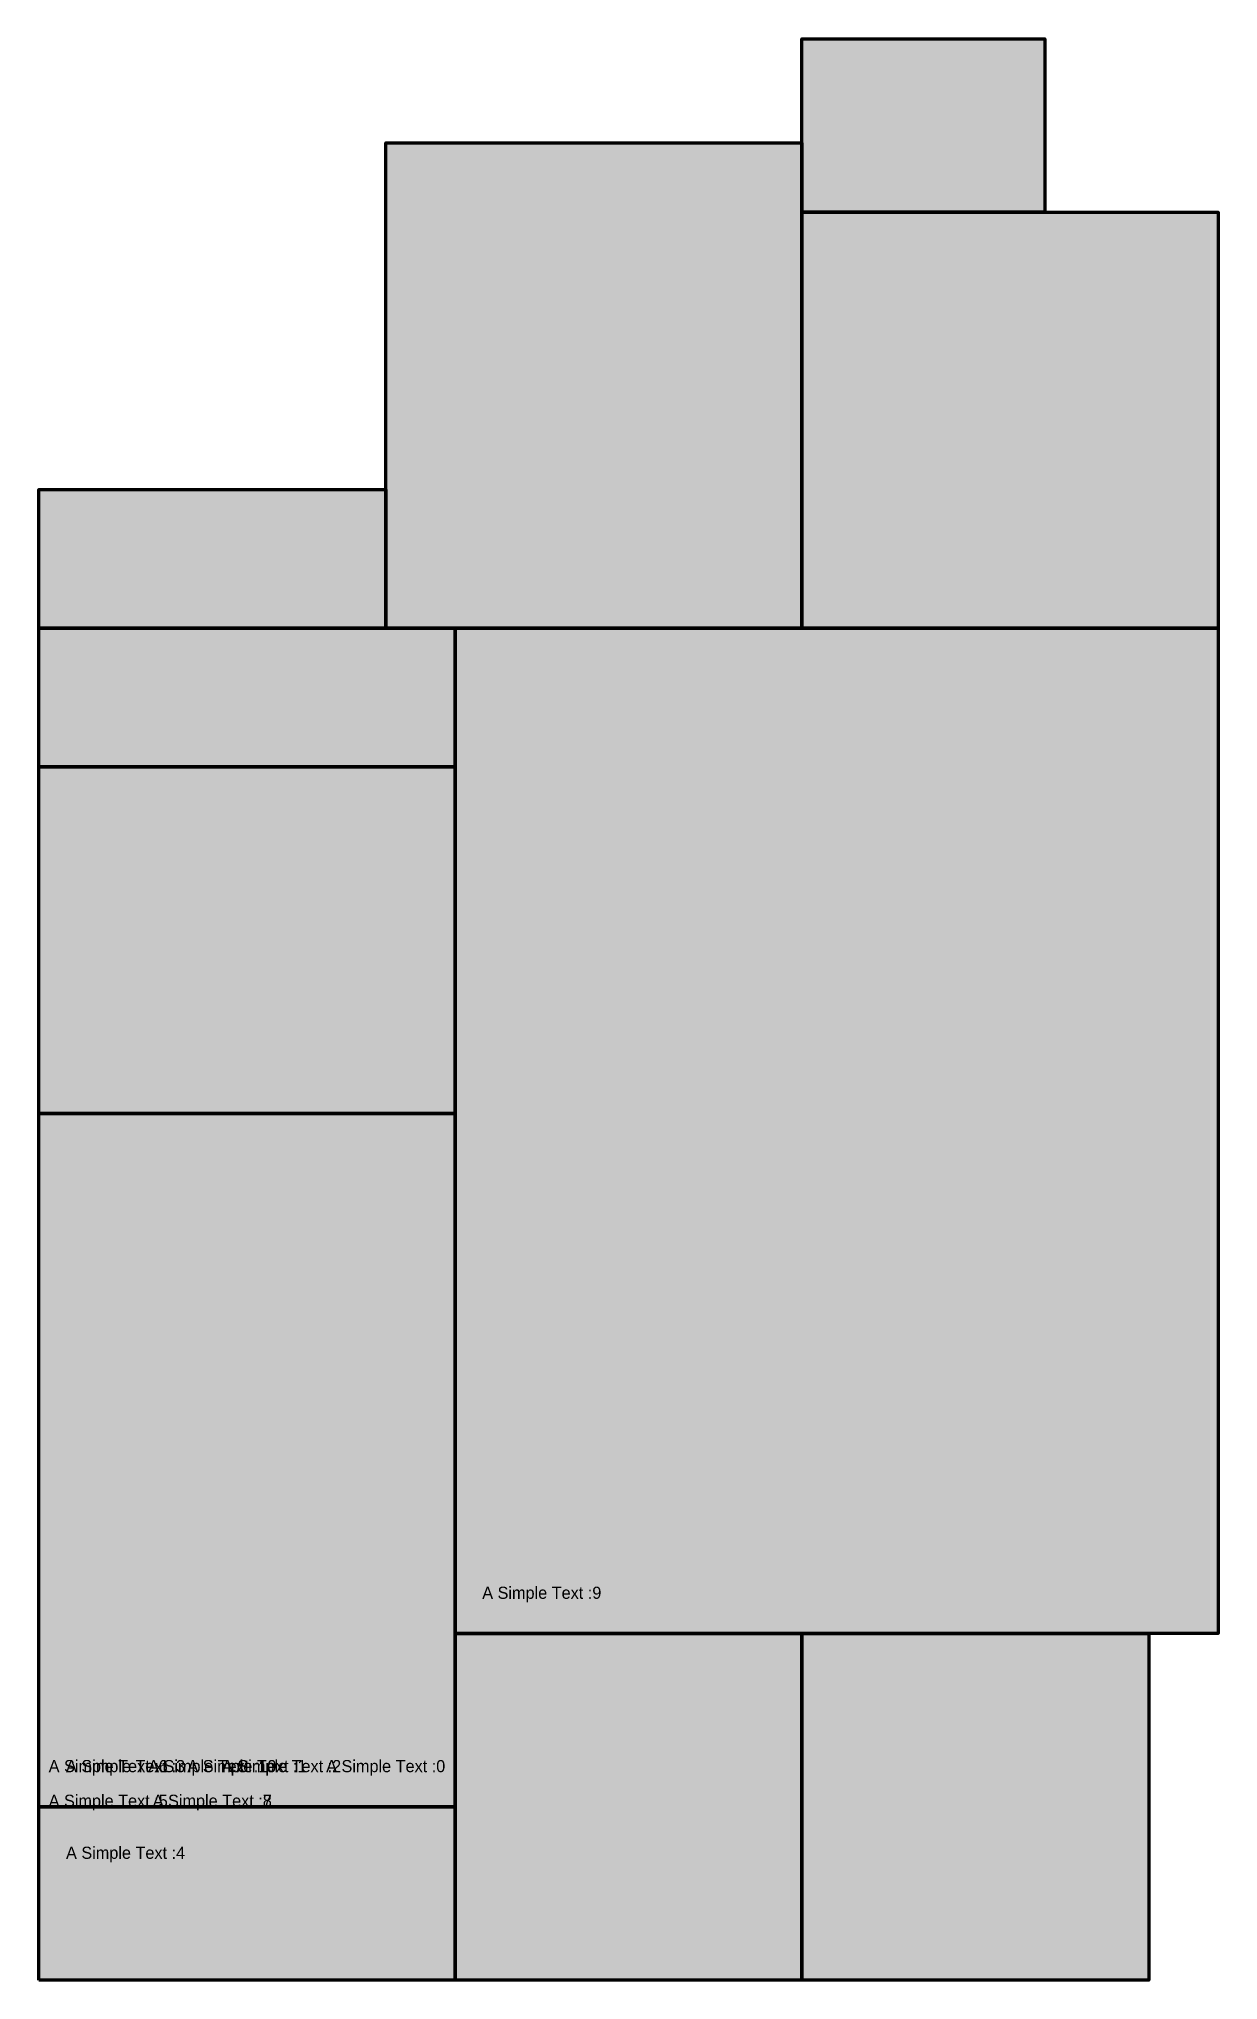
# Model space of a CAD drawing. Header units: metres. Extents: x 0 to 34, y 0 to 56.
import ezdxf
from ezdxf.enums import TextEntityAlignment as Align

# ---------------------------------------------------------------- set-up
doc = ezdxf.new("R2010")
doc.units = ezdxf.units.M
doc.layers.add('room_border', color=3, linetype='Continuous', lineweight=70)

msp = doc.modelspace()

# ---------------------------------------------------------------- hatches: boundary and pattern name
for color, points in [(4, [(22, 51), (22, 56), (29, 56), (29, 51)]), (2, [(10, 39), (10, 53), (22, 53), (22, 39)]), (1, [(22, 39), (22, 51), (34, 51), (34, 39)]), (5, [(0, 39), (0, 43), (10, 43), (10, 39)]), (6, [(0, 35), (0, 39), (12, 39), (12, 35)]), (9, [(12, 10), (12, 39), (34, 39), (34, 10)]), (10, [(0, 25), (0, 35), (12, 35), (12, 25)]), (0, [(0, 5), (0, 25), (12, 25), (12, 5)]), (8, [(12, 0), (12, 10), (22, 10), (22, 0)]), (7, [(22, 0), (22, 10), (32, 10), (32, 0)]), (3, [(0, 0), (0, 5), (12, 5), (12, 0)])]:
    msp.add_hatch(color=color).paths.add_polyline_path(points)

# ---------------------------------------------------------------- linework, layer by layer
at = {"layer": 'room_border'}
for points in [[(22, 51), (22, 56), (29, 56), (29, 51)], [(10, 39), (10, 53), (22, 53), (22, 39)], [(22, 39), (22, 51), (34, 51), (34, 39)], [(0, 39), (0, 43), (10, 43), (10, 39)], [(0, 35), (0, 39), (12, 39), (12, 35)], [(12, 10), (12, 39), (34, 39), (34, 10)], [(0, 25), (0, 35), (12, 35), (12, 25)], [(0, 5), (0, 25), (12, 25), (12, 5)], [(12, 0), (12, 10), (22, 10), (22, 0)], [(22, 0), (22, 10), (32, 10), (32, 0)], [(0, 0), (0, 5), (12, 5), (12, 0)]]:
    msp.add_lwpolyline(points, close=True, dxfattribs=at)

# ---------------------------------------------------------------- texts
for s, p in [('A Simple Text :9', (14.5, 11)), ('A Simple Text :6', (2, 6)), ('A Simple Text :3', (2.5, 6)), ('A Simple Text :10', (5, 6)), ('A Simple Text :1', (6, 6)), ('A Simple Text :2', (7, 6)), ('A Simple Text :0', (10, 6)), ('A Simple Text :5', (2, 5)), ('A Simple Text :7', (5, 5)), ('A Simple Text :8', (5, 5)), ('A Simple Text :4', (2.5, 3.5))]:
    msp.add_text(s, height=0.35).set_placement(p, align=Align.CENTER)

doc.saveas('drawing.dxf')
